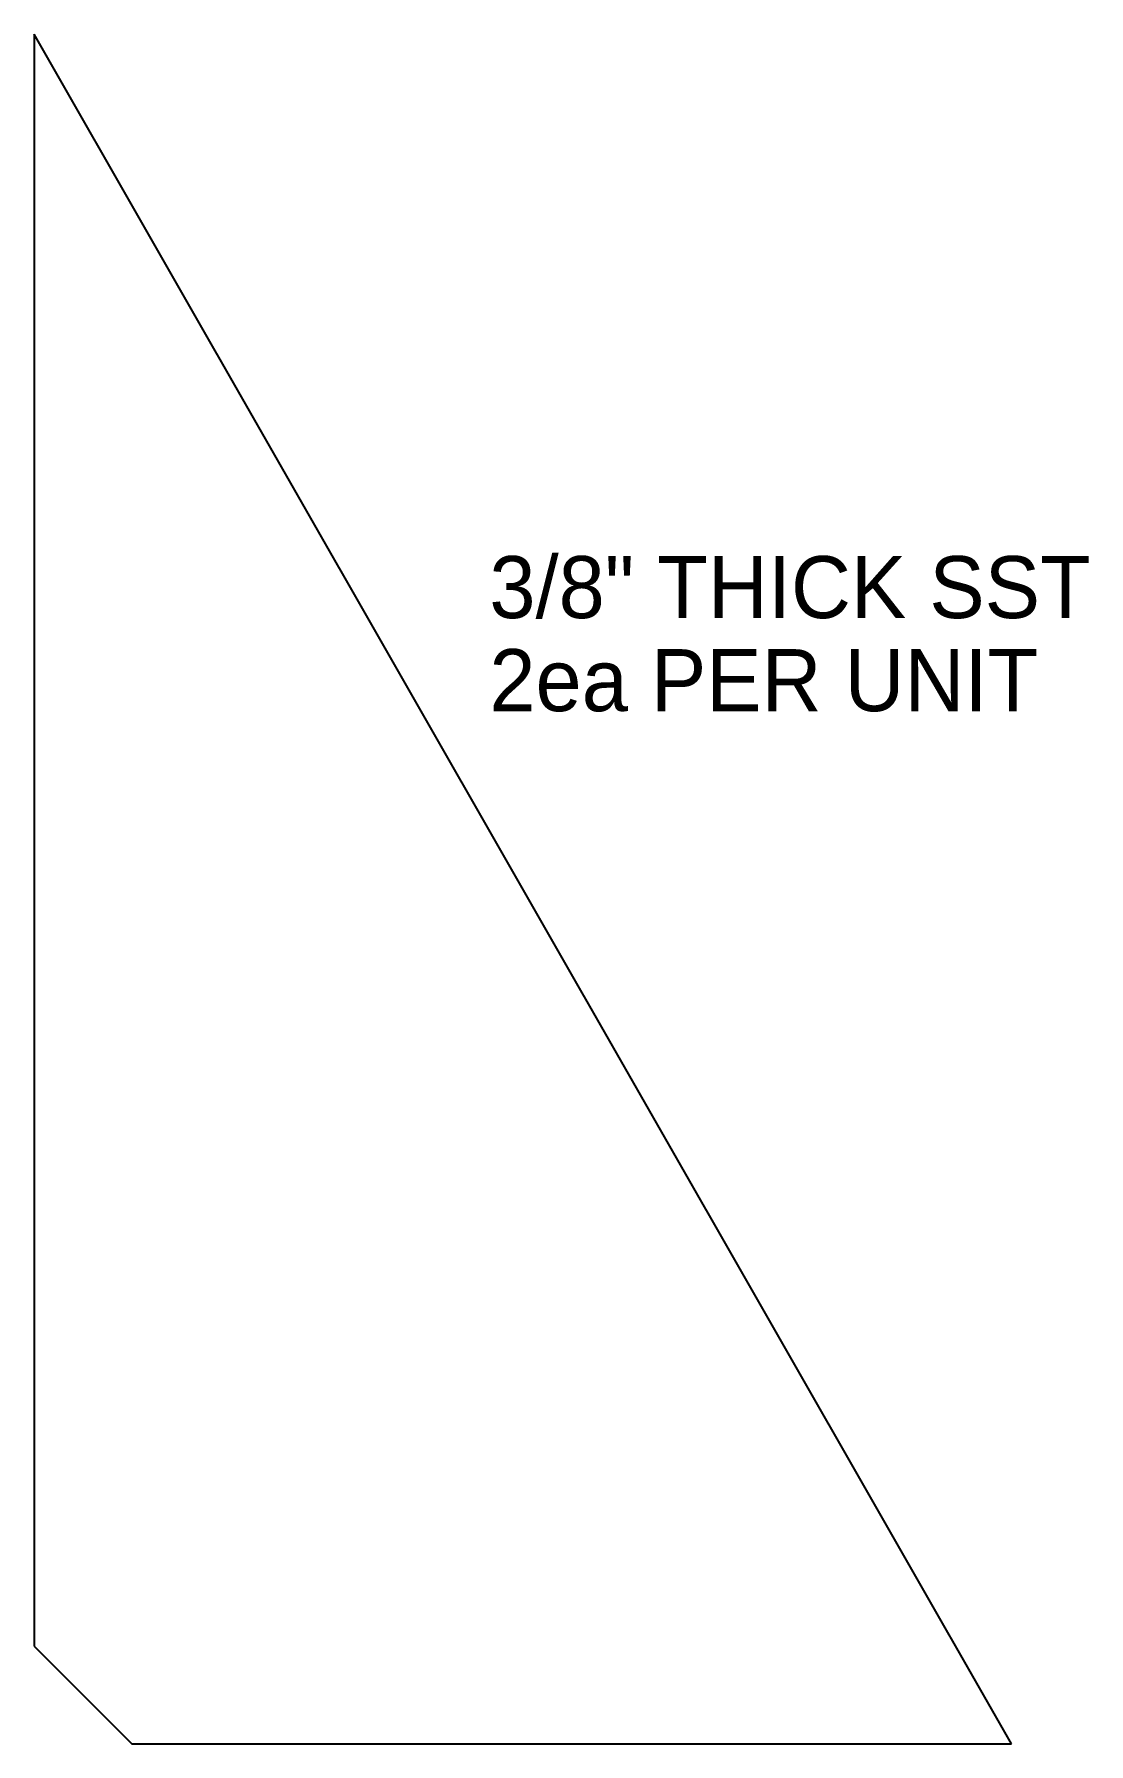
# Model space of a CAD drawing. Extents: x 0 to 8.5, y 0 to 13.8.
import ezdxf

# ---------------------------------------------------------------- set-up
doc = ezdxf.new("R2010")
doc.units = 0
doc.layers.get('0').update_dxf_attribs({"linetype": 'CONTINUOUS'})

msp = doc.modelspace()

# ---------------------------------------------------------------- linework, layer by layer
at = {"color": 7, "linetype": 'CONTINUOUS'}
for p, q in [((7.874, 0), (0, 13.78)), ((0, 13.78), (0, 0.787)), ((0, 0.787), (0.787, 0)), ((0.787, 0), (7.874, 0))]:
    msp.add_line(p, q, dxfattribs=at)

# ---------------------------------------------------------------- texts
for s, p in [('3/8" THICK SST', (3.667, 9.073)), ('2ea PER UNIT', (3.667, 8.323))]:
    msp.add_text(s, height=0.5).set_placement(p)

doc.saveas('drawing.dxf')
